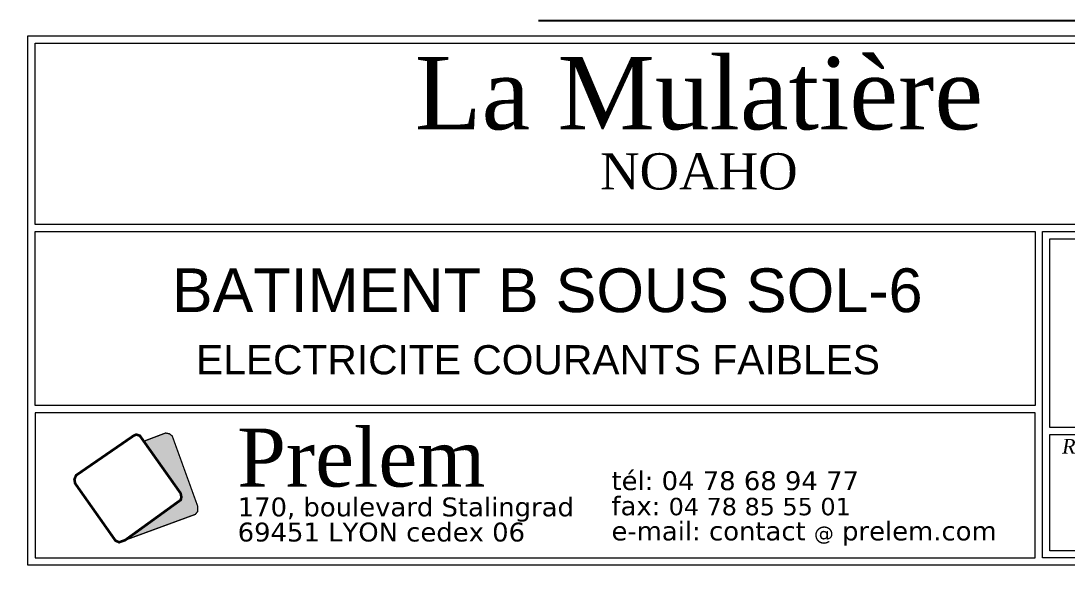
# Model space of a CAD drawing. Header units: centimetres. Extents: x 2452 to 16512, y -4226 to 6371.
# Drawn here: x 6835 to 7911, y 2527 to 3093 of the extents above; entities that cross this region are included whole.
import ezdxf
from ezdxf.enums import TextEntityAlignment as Align

# ---------------------------------------------------------------- set-up
doc = ezdxf.new("R2010")
doc.units = ezdxf.units.CM
doc.layers.add('B Général', color=252, linetype='Continuous')
doc.layers.add('prlm-ZCARTOUCHE', color=7, linetype='Continuous', lineweight=13)
doc.styles.add('Arial', font='arial.ttf')
doc.styles.add('prlm-georgia', font='georgia.ttf', dxfattribs={"height": 1.8})
doc.styles.add('prlm-verdana', font='verdana.ttf', dxfattribs={"height": 0.9})
doc.styles.get("Standard").update_dxf_attribs({"font": 'isocp.shx', "height": 15})

# ---------------------------------------------------------------- blocks, each defined once
blk = doc.blocks.new('cartouche_BET')
at = {"layer": 'prlm-ZCARTOUCHE'}
blk.add_hatch(color=0, dxfattribs=at).paths.add_polyline_path([(10.038, 4.465), (10.097, 4.201), (10.05, 3.999), (6.219, 1.227), (11.061, 3.004), (11.211, 3.193), (11.223, 3.555), (9.466, 8.402), (9.269, 8.563), (9.002, 8.613), (7.573, 8.071), (7.503, 8.04)])
at = {"layer": 'prlm-ZCARTOUCHE', "color": 0}
blk.add_lwpolyline([(0, 10), (0, 0), (69, 0), (69, 10)], close=True, dxfattribs=at)
for points, const_width in [([(6.811, 8.434), (2.831, 5.695), (2.717, 5.423), (2.763, 5.139), (5.548, 1.193), (5.798, 1.079), (6.219, 1.227), (10.05, 3.999), (10.097, 4.201), (10.038, 4.465), (7.224, 8.433), (6.983, 8.505), (6.811, 8.434)], 0.18), ([(6.219, 1.227), (11.061, 3.004), (11.211, 3.193), (11.223, 3.555), (9.466, 8.402), (9.269, 8.563), (9.002, 8.613), (7.573, 8.071), (7.502, 8.039)], 0.09)]:
    blk.add_lwpolyline(points, dxfattribs=dict(at, const_width=const_width))
at = {"layer": 'prlm-ZCARTOUCHE', "color": 0, "attachment_point": 4, "line_spacing_factor": 0.8, "style": 'prlm-verdana'}
for s, insert, char_height, width in [('{\\fGeorgia|b0|i0|c0|p18;Prelem}', (13.953, 6.891), 4, 47.6343), ('tél: 04 78 68 94 77\\Pfax: {\\H0.92308x;04 78 85 55 01}   \\Pe-mail: contact {\\H0.7692x;@} prelem.com', (39.768, 3.407), 1.3, 31.06908), ('170, boulevard Stalingrad   ^J69451 LYON cedex 06', (13.979, 2.638), 1.3, 47.6343)]:
    blk.add_mtext(s, dxfattribs=dict(at, insert=insert, char_height=char_height, width=width))
blk = doc.blocks.new('$CTfon')
at = {"color": 0}
blk.add_wipeout([(-104.475, 36.975), (0.475, 36.975), (0.475, -0.475), (-104.475, -0.475)], dxfattribs=at).dxf.layer = 'prlm-ZCARTOUCHE'
at = {"layer": 'prlm-ZCARTOUCHE', "color": 0}
for points in [[(-104, 36.5), (0, 36.5), (0, 0), (-104, 0)], [(-103.5, 36), (-0.5, 36), (-0.5, 23.5), (-103.5, 23.5)], [(-103.5, 23), (-34.5, 23), (-34.5, 11), (-103.5, 11)], [(-34, 23), (-0.5, 23), (-0.5, 0.5), (-34, 0.5)], [(-1, 9.5), (-33.5, 9.5), (-33.5, 22.5), (-1, 22.5)], [(-1, 1), (-33.5, 1), (-33.5, 9), (-1, 9)]]:
    blk.add_lwpolyline(points, close=True, dxfattribs=at)
blk.add_blockref('cartouche_BET', (-103.5, 0.5), dxfattribs=at)
at = {"layer": 'prlm-ZCARTOUCHE', "color": 0, "linetype": 'ByBlock', "ltscale": 20, "insert": (-21.485, 8.037), "char_height": 1, "width": 12.85977, "attachment_point": 6}
blk.add_mtext('{\\fGeorgia|b0|i1|c0|p18;Référence du Plan}', dxfattribs=at)
blk = doc.blocks.new('$CTaff')
at = {"layer": 'prlm-ZCARTOUCHE', "color": 0, "linetype": 'ByBlock', "lineweight": -2, "style": 'prlm-georgia', "flags": 8}
blk.add_attdef('CTAFF', text='', height=5, dxfattribs=at).set_placement((-52.456, 32.054), align=Align.MIDDLE_CENTER)
blk = doc.blocks.new('$CTcli')
at = {"layer": 'prlm-ZCARTOUCHE', "color": 0, "linetype": 'ByBlock', "lineweight": -2, "style": 'prlm-georgia', "flags": 8}
blk.add_attdef('CTCLI', text='', height=2.5, dxfattribs=at).set_placement((-52.456, 26.661), align=Align.MIDDLE_CENTER)

msp = doc.modelspace()

# ---------------------------------------------------------------- linework, layer by layer
at = {"layer": 'B Général', "linetype": 'Continuous', "lineweight": 18}
msp.add_line((8428.51, 3092.84), (7367.28, 3092.84), dxfattribs=at)
at = {"layer": 'B Général', "linetype": 'Continuous'}
msp.add_line((8428.51, 3092.84), (7367.28, 3092.84), dxfattribs=at)

# ---------------------------------------------------------------- block references
at = {"layer": 'prlm-ZCARTOUCHE', "xscale": 14.90296738853795, "yscale": 14.90296738853795, "zscale": 14.90296738853795}
msp.add_blockref('$CTfon', (8392.01, 2533.58), dxfattribs=at)

# ---------------------------------------------------------------- next in the draw order: block references
for name, values in [('$CTaff', {'CTAFF': 'La Mulatière'}), ('$CTcli', {'CTCLI': 'NOAHO'})]:
    msp.add_blockref(name, (8313.8, 2540.97), dxfattribs=at).add_auto_attribs(values)

# ---------------------------------------------------------------- next in the draw order: texts
at = {"layer": 'prlm-ZCARTOUCHE', "lineweight": 60, "ltscale": 25, "style": 'Arial'}
msp.add_text('BATIMENT B SOUS SOL-6', height=45, dxfattribs=at).set_placement((6990.17, 2793.58))
at = {"layer": 'prlm-ZCARTOUCHE', "color": 1, "lineweight": 30, "ltscale": 25, "style": 'Arial'}
msp.add_text('ELECTRICITE COURANTS FAIBLES', height=30, dxfattribs=at).set_placement((7015.06, 2729.68))

doc.saveas('drawing.dxf')
